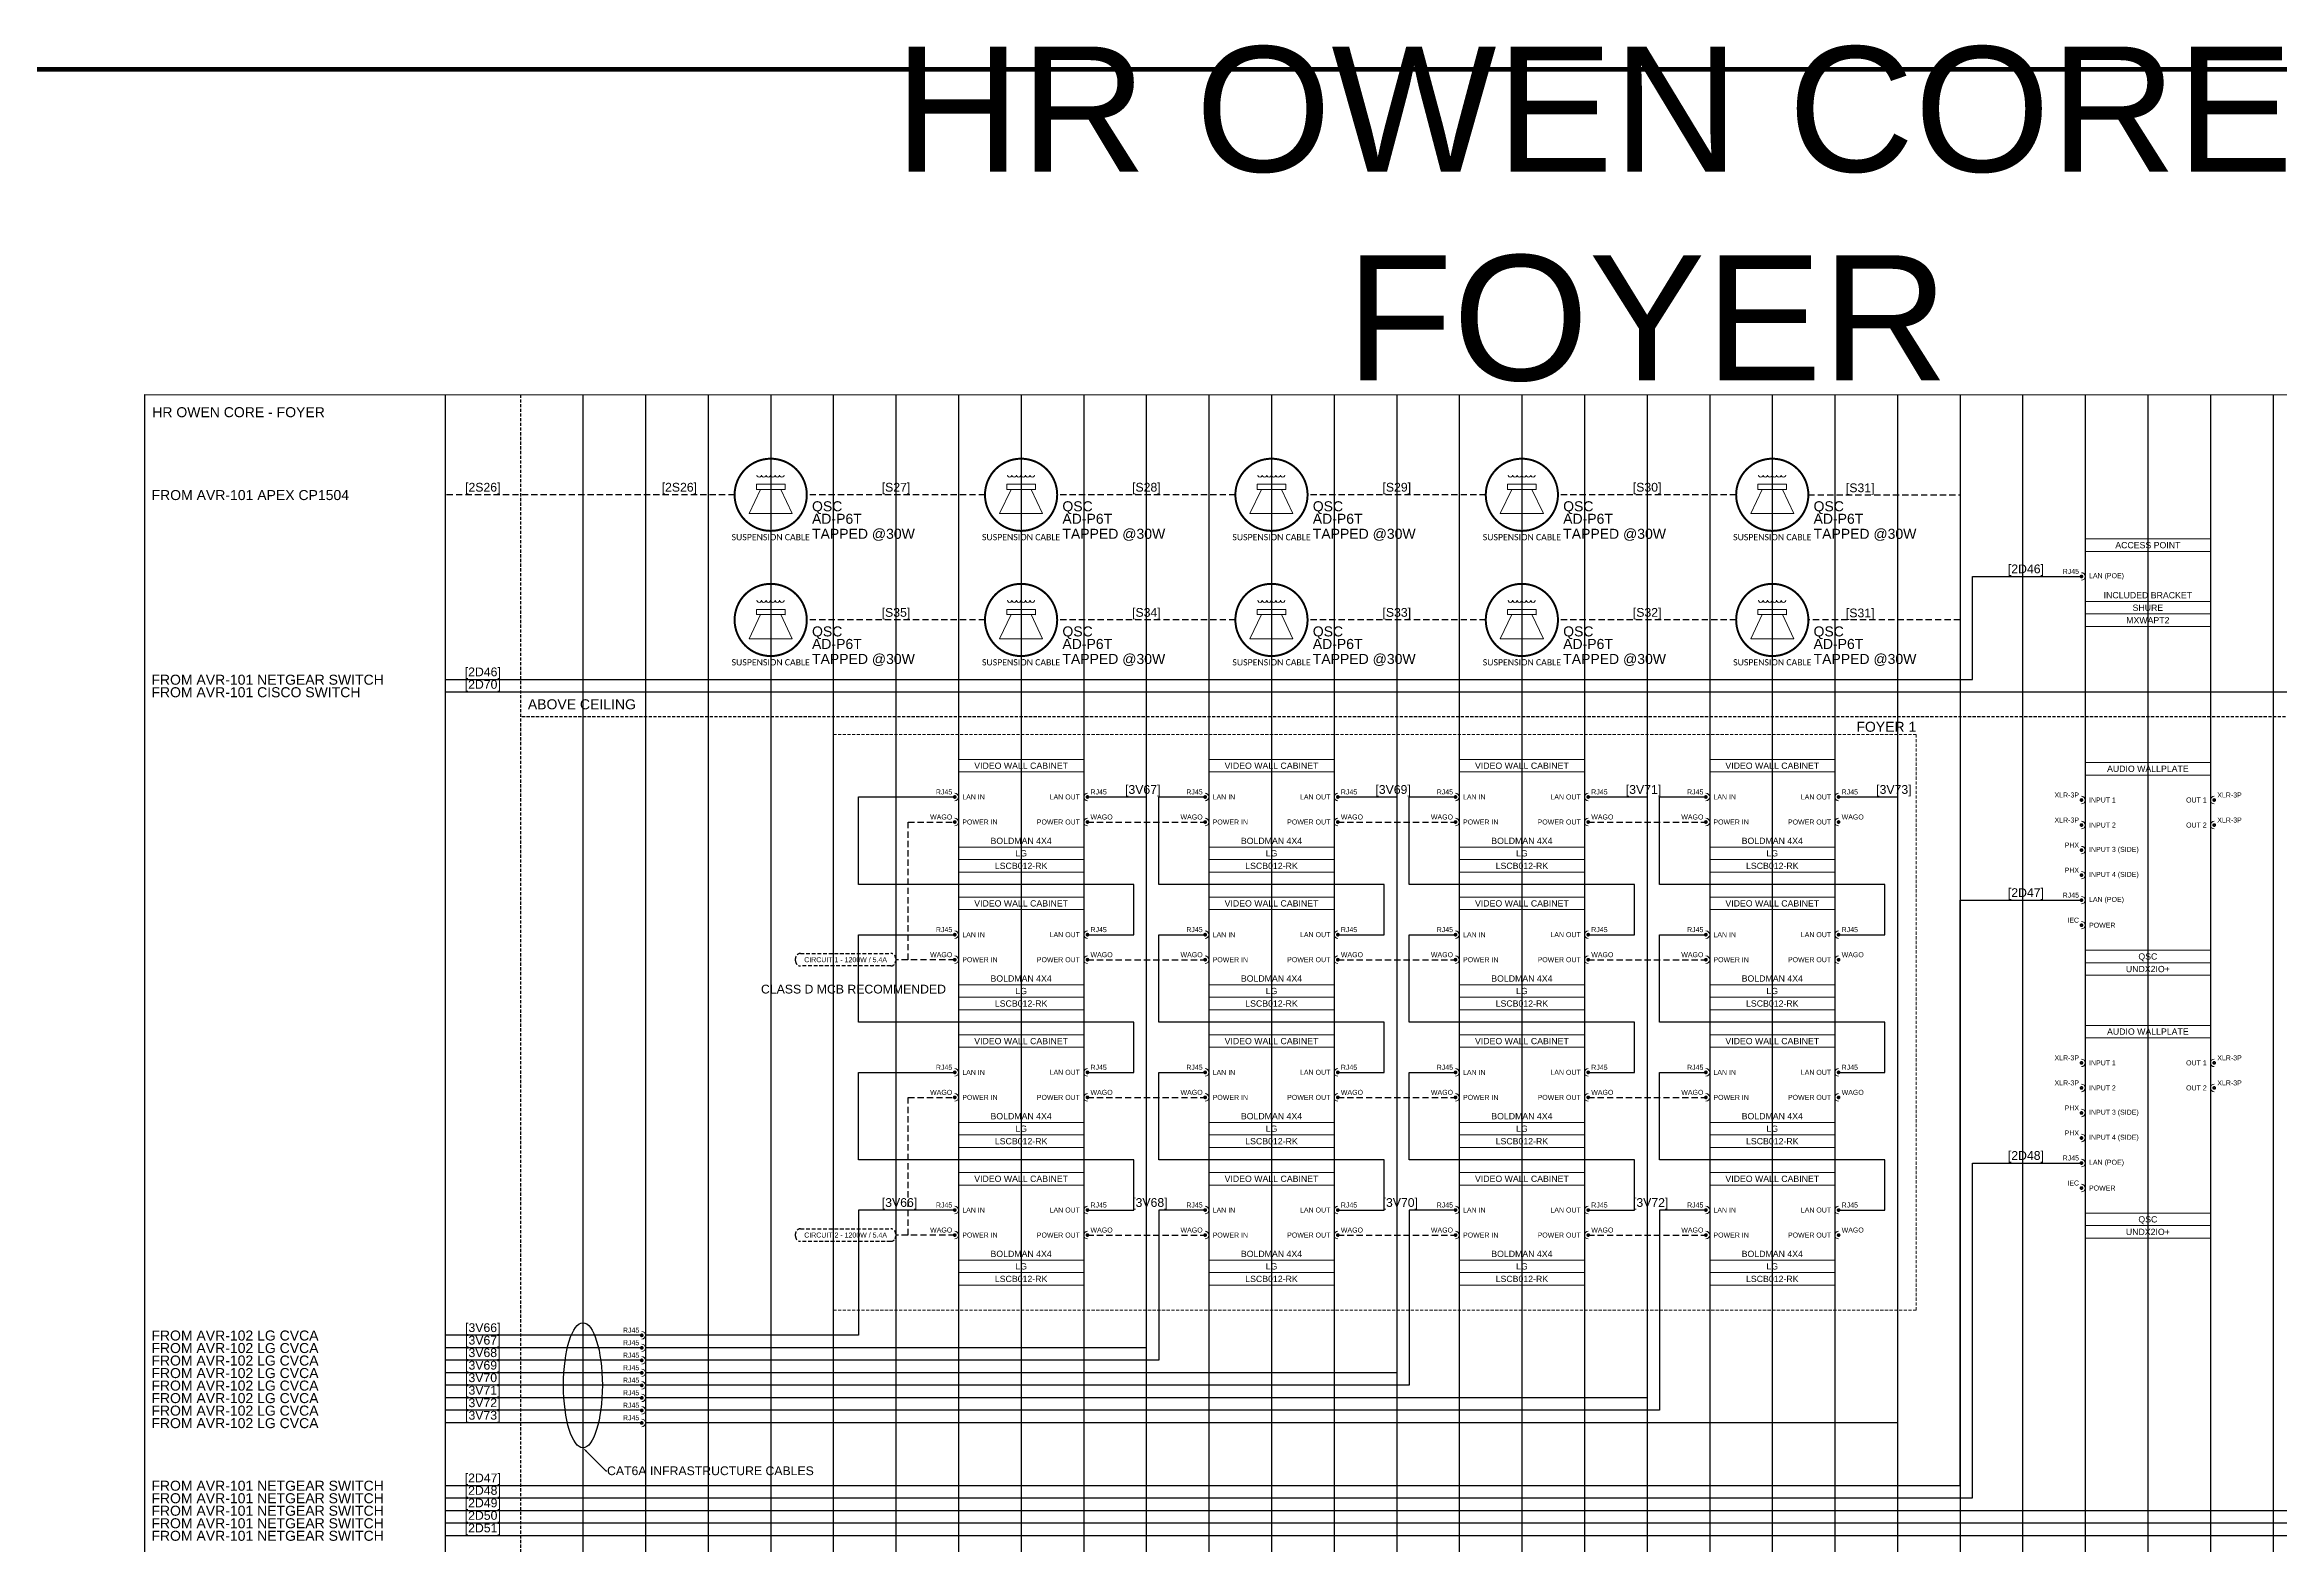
# Model space of a CAD drawing. Header units: millimetres. Extents: x -71336 to -35435, y -26189 to 22712.
# Drawn here: x -42906 to -42014, y -5432 to -4833 of the extents above; entities that cross this region are included whole.
import ezdxf
from ezdxf import colors
from ezdxf.entities.mleader import LeaderData, LeaderLine
from ezdxf.enums import TextEntityAlignment as Align
from ezdxf.lldxf.tags import DXFTag
from ezdxf.math import Vec2, Vec3

# ---------------------------------------------------------------- set-up
doc = ezdxf.new("R2010")
doc.units = ezdxf.units.MM
doc.linetypes.add('DASHED', pattern=[0.75, 0.5, -0.25])
doc.linetypes.add('DASHED2', pattern=[0.375, 0.25, -0.125])
for name, color, linetype in [('SC - 2 Core Speaker', 211, 'DASHED'), ('SC - 3 Core Flex', 7, 'DASHED'), ('SC - Cat - Green - Data', 84, 'Continuous'), ('SC - Cat - Green - Data - DANTE', 84, 'DANTE'), ('SC - Cat - Red - AV', 1, 'Continuous'), ('SC - Text', 7, 'Continuous'), ('Text', 7, 'Continuous')]:
    doc.layers.add(name, color=color, linetype=linetype)
doc.layers.add('SC - Equipment', color=7, linetype='Continuous', lineweight=13)
doc.layers.add('SC - Titlesheet - Model', color=250, linetype='Continuous', plot=False)
doc.layers.add('SC - Xlines', color=252, linetype='Continuous', plot=False)
doc.styles.add('ARIAL', font='arial.ttf')
doc.styles.add('CALIBRI', font='calibri.ttf')
doc.styles.get("Standard").update_dxf_attribs({"font": 'arial.ttf', "height": 35})
tags = doc.linetypes.add('DANTE', pattern='A,3.745209,-0.071128,["DANTE",ARIAL,S=0.5,R=0,X=0,Y=-0.25],-2.454793,3.728871', length=10.000001).pattern_tags.tags
tags[6] = DXFTag(74, 10)

# ---------------------------------------------------------------- blocks, each defined once
blk = doc.blocks.new('*U189')
at = {"layer": 'SC - Titlesheet - Model', "color": 6, "ltscale": 5, "const_width": 1}
blk.add_lwpolyline([(-365.5, -287), (365.5, -287), (365.5, 287), (-365.5, 287)], close=True, dxfattribs=at)
at = {"layer": 'SC - Titlesheet - Model', "color": 5, "lineweight": 30, "ltscale": 5, "flags": 104}
blk.add_attdef('ADDITIONS', text='', height=5, dxfattribs=at).set_placement((-365.5, -312), align=Align.TOP_LEFT)
blk.add_attdef('CHANGES', text='', height=5, dxfattribs=at).set_placement((0, -312), align=Align.TOP_CENTER)
blk.add_attdef('OMISSIONS', text='', height=5, dxfattribs=at).set_placement((365.5, -312), align=Align.TOP_RIGHT)
blk = doc.blocks.new('LG LSCB012-RK - SCHEMATIC')
at = {"layer": 'SC - Equipment'}
for p, q in [((-25, 0), (25, 0)), ((-25, -45), (-25, 0)), ((25, 0), (25, -45)), ((25, -5), (-25, -5)), ((25, -35), (-25, -35)), ((25, -35), (-25, -35)), ((25, -40), (-25, -40)), ((25, -40), (-25, -40)), ((25, -40), (-25, -40)), ((25, -45), (-25, -45))]:
    blk.add_line(p, q, dxfattribs=at)
at = {"layer": 'SC - Equipment', "const_width": 0.7}
for points in [[(-26.1, -15, 1), (-26.9, -15, 1)], [(26.1, -15, -1), (26.9, -15, -1)], [(-26.1, -25, 1), (-26.9, -25, 1)], [(26.1, -25, -1), (26.9, -25, -1)]]:
    blk.add_lwpolyline(points, format="xyb", close=True, dxfattribs=at)
at = {"layer": 'SC - Equipment'}
for centre, start, end in [((-26.5, -15), 270, 90), ((26.5, -15), 90, 270), ((-26.5, -25), 270, 90), ((26.5, -25), 90, 270)]:
    blk.add_arc(centre, 1.5, start, end, dxfattribs=at)
at = {"ltscale": 5}
for tag, p in [('DESCRIPTION', (0, -2.5)), ('BRACKET', (0, -32.5)), ('MODEL', (0, -42.5)), ('MAKE', (0, -37.5))]:
    blk.add_attdef(tag, text='', height=2.5, dxfattribs=at).set_placement(p, align=Align.MIDDLE_CENTER)
at = {"ltscale": 5, "flags": 1}
for tag, p in [('ROOM_TYPE', (45, -5)), ('LOCATION', (45, -10)), ('RACK_EQUIPMENT_(Y/N)', (45, -15)), ('POE(WATT)', (45, -35)), ('IP_(Y/N)', (45, -30)), ('AMP(@240V)', (45, -40)), ('WATT', (45, -45)), ('WEIGHT(KG)', (45, -55)), ('BTU/H', (45, -50)), ('TRANSFORMER_TAPS', (45, -60))]:
    blk.add_attdef(tag, p, '', height=2.5, dxfattribs=at)
at = {"layer": 'SC - Equipment', "ltscale": 5, "char_height": 2}
for s, insert, width, attachment_point in [('RJ45', (-27.5, -13), 5.7736, 6), ('LAN IN', (-23.5, -15), 23.5, 4), ('LAN OUT', (23.5, -15), 23.5, 6), ('RJ45', (27.7, -13), 3.7458, 4), ('WAGO', (-27.5, -23), 5.7736, 6), ('POWER IN', (-23.5, -25), 23.5, 4), ('POWER OUT', (23.5, -25), 23.5, 6), ('WAGO', (27.7, -23), 3.7458, 4)]:
    blk.add_mtext(s, dxfattribs=dict(at, insert=insert, width=width, attachment_point=attachment_point))
blk = doc.blocks.new('QSC AD-P4T - SCHEMATIC')
at = {"layer": 'SC - Equipment'}
for p, q in [((-4.04, -12.3), (-8.61, -21.95)), ((4.03, -12.3), (8.58, -21.96)), ((8.58, -21.96), (-8.61, -21.95))]:
    blk.add_line(p, q, dxfattribs=at)
at = {"layer": 'SC - Equipment', "const_width": 0.797}
for points in [[(14.41, -14.43, 1), (-14.43, -14.41, 1)], [(-14.43, -14.41, 1), (14.41, -14.43, 1)]]:
    blk.add_lwpolyline(points, format="xyb", dxfattribs=at)
at = {"layer": 'SC - Equipment'}
for points in [[(-5.71, -10.19), (5.7, -10.2), (5.7, -12.3), (-5.71, -12.29)], [(-5.71, -10.19), (5.7, -10.2), (5.7, -12.31), (-5.71, -12.3)]]:
    blk.add_lwpolyline(points, close=True, dxfattribs=at)
for centre in [(-4.59, -6.52), (-2.78, -6.52), (-0.97, -6.52), (0.85, -6.53), (2.64, -6.53), (4.45, -6.53)]:
    blk.add_arc(centre, 0.9, 179.95469, 359.95469, dxfattribs=at)
at = {"ltscale": 5, "style": 'CALIBRI', "flags": 1}
for tag, p in [('LOCATION', (34.66, 25.74)), ('ROOM_TYPE', (34.66, 30.74)), ('RACK_EQUIPMENT_(Y/N)', (34.66, 20.74)), ('IP_(Y/N)', (34.66, 15.74)), ('POE(WATT)', (34.66, 10.74)), ('AMP(@240V)', (34.66, 5.74)), ('WATT', (34.66, 0.74)), ('WEIGHT(KG)', (34.66, -9.26)), ('BTU/H', (34.66, -4.26)), ('DESCRIPTION', (34.66, -14.26))]:
    blk.add_attdef(tag, p, '', height=2.5, dxfattribs=at)
at = {"ltscale": 5, "style": 'CALIBRI'}
blk.add_attdef('BRACKET', text='', height=2.5, dxfattribs=at).set_placement((-0.01, -31.34), align=Align.MIDDLE_CENTER)
at = {"layer": 'SC - Equipment'}
for tag, p in [('MAKE', (16.49, -21)), ('MODEL', (16.49, -26))]:
    blk.add_attdef(tag, p, '', height=4, dxfattribs=at)
at = {"layer": 'SC - Equipment', "color": 3}
blk.add_attdef('TRANSFORMER_TAPS', (16.49, -32), '', height=4, dxfattribs=at)
blk = doc.blocks.new('SHURE MXWAPT2 - SCHEMATIC')
at = {"layer": 'SC - Equipment'}
for p, q in [((-25, 0), (25, 0)), ((-25, -35), (-25, 0)), ((25, 0), (25, -35)), ((25, -5), (-25, -5)), ((25, -25), (-25, -25)), ((25, -25), (-25, -25)), ((25, -30), (-25, -30)), ((25, -30), (-25, -30)), ((25, -30), (-25, -30)), ((25, -35), (-25, -35))]:
    blk.add_line(p, q, dxfattribs=at)
at = {"layer": 'SC - Equipment', "const_width": 0.7}
blk.add_lwpolyline([(-26.1, -15, 1), (-26.9, -15, 1)], format="xyb", close=True, dxfattribs=at)
at = {"layer": 'SC - Equipment'}
blk.add_arc((-26.5, -15), 1.5, 270, 90, dxfattribs=at)
at = {"ltscale": 5}
for tag, p in [('DESCRIPTION', (0, -2.5)), ('BRACKET', (0, -22.5)), ('MAKE', (0, -27.5)), ('MODEL', (0, -32.5))]:
    blk.add_attdef(tag, text='', height=2.5, dxfattribs=at).set_placement(p, align=Align.MIDDLE_CENTER)
at = {"ltscale": 5, "flags": 1}
for tag, p in [('ROOM_TYPE', (45, -5)), ('LOCATION', (45, -10)), ('RACK_EQUIPMENT_(Y/N)', (45, -15)), ('POE(WATT)', (45, -35)), ('IP_(Y/N)', (45, -30)), ('AMP(@240V)', (45, -40)), ('WATT', (45, -45)), ('WEIGHT(KG)', (45, -55)), ('BTU/H', (45, -50)), ('TRANSFORMER_TAPS', (45, -60))]:
    blk.add_attdef(tag, p, '', height=2.5, dxfattribs=at)
at = {"layer": 'SC - Equipment', "ltscale": 5, "char_height": 2}
for s, insert, width, attachment_point in [('RJ45', (-27.5, -13), 5.7736, 6), ('LAN (POE)', (-23.5, -15), 23.5, 4)]:
    blk.add_mtext(s, dxfattribs=dict(at, insert=insert, width=width, attachment_point=attachment_point))
blk = doc.blocks.new('QSC UNDIO+ - SCHEMATIC')
at = {"layer": 'SC - Equipment'}
for p, q in [((-25, 0), (25, 0)), ((-25, -85), (-25, 0)), ((25, 0), (25, -85)), ((25, -5), (-25, -5)), ((25, -75), (-25, -75)), ((25, -75), (-25, -75)), ((25, -80), (-25, -80)), ((25, -80), (-25, -80)), ((25, -80), (-25, -80)), ((25, -85), (-25, -85))]:
    blk.add_line(p, q, dxfattribs=at)
at = {"layer": 'SC - Equipment', "const_width": 0.7}
for points in [[(-26.1, -15, 1), (-26.9, -15, 1)], [(26.1, -15, -1), (26.9, -15, -1)], [(-26.1, -25, 1), (-26.9, -25, 1)], [(26.1, -25, -1), (26.9, -25, -1)], [(-26.1, -35, 1), (-26.9, -35, 1)], [(-26.1, -45, 1), (-26.9, -45, 1)], [(-26.1, -55, 1), (-26.9, -55, 1)], [(-26.1, -65, 1), (-26.9, -65, 1)]]:
    blk.add_lwpolyline(points, format="xyb", close=True, dxfattribs=at)
at = {"layer": 'SC - Equipment'}
for centre, start, end in [((-26.5, -15), 270, 90), ((26.5, -15), 90, 270), ((-26.5, -25), 270, 90), ((26.5, -25), 90, 270), ((-26.5, -35), 270, 90), ((-26.5, -45), 270, 90), ((-26.5, -55), 270, 90), ((-26.5, -65), 270, 90)]:
    blk.add_arc(centre, 1.5, start, end, dxfattribs=at)
at = {"ltscale": 5}
for tag, p in [('DESCRIPTION', (0, -2.5)), ('MAKE', (0, -77.5)), ('MODEL', (0, -82.5))]:
    blk.add_attdef(tag, text='', height=2.5, dxfattribs=at).set_placement(p, align=Align.MIDDLE_CENTER)
at = {"ltscale": 5, "flags": 1}
for tag, p in [('ROOM_TYPE', (45, -5)), ('LOCATION', (45, -10)), ('RACK_EQUIPMENT_(Y/N)', (45, -15)), ('POE(WATT)', (45, -35)), ('IP_(Y/N)', (45, -30)), ('AMP(@240V)', (45, -40)), ('WATT', (45, -45)), ('WEIGHT(KG)', (45, -55)), ('BTU/H', (45, -50)), ('TRANSFORMER_TAPS', (45, -60))]:
    blk.add_attdef(tag, p, '', height=2.5, dxfattribs=at)
blk.add_attdef('BRACKET', text='', height=2.5, dxfattribs=at).set_placement((0, -72.5), align=Align.MIDDLE_CENTER)
at = {"layer": 'SC - Equipment', "ltscale": 5, "char_height": 2}
for s, insert, width, attachment_point in [('XLR-3P', (-27.5, -13), 5.7736, 6), ('INPUT 1', (-23.5, -15), 23.5, 4), ('OUT 1', (23.5, -15), 23.5, 6), ('XLR-3P', (27.72, -13), 7.1748, 4), ('XLR-3P', (-27.5, -23), 5.7736, 6), ('INPUT 2', (-23.5, -25), 23.5, 4), ('OUT 2', (23.5, -25), 23.5, 6), ('XLR-3P', (27.72, -23), 7.1748, 4), ('PHX', (-27.5, -33), 5.7736, 6), ('INPUT 3 (SIDE)', (-23.5, -35), 23.5, 4), ('PHX', (-27.5, -43), 5.7736, 6), ('INPUT 4 (SIDE)', (-23.5, -45), 23.5, 4), ('RJ45', (-27.5, -53), 5.7736, 6), ('IEC', (-27.5, -63), 5.7736, 6), ('LAN (POE)', (-23.5, -55), 23.5, 4), ('POWER', (-23.5, -65), 23.5, 4)]:
    blk.add_mtext(s, dxfattribs=dict(at, insert=insert, width=width, attachment_point=attachment_point))

msp = doc.modelspace()

# ---------------------------------------------------------------- linework, layer by layer
at = {"color": 30, "linetype": 'DASHED2', "ltscale": 5}
msp.add_line((-42716.283, -4973.25), (-42716.288, -5912.147), dxfattribs=at)
at = {"color": 31, "linetype": 'DASHED2', "ltscale": 5}
msp.add_line((-41666.283, -5101.999), (-42716.283, -5101.998), dxfattribs=at)
at = {"layer": 'SC - 2 Core Speaker', "ltscale": 5}
for points in [[(-42630.713, -5013.251), (-42746.283, -5013.238)], [(-42530.713, -5013.238), (-42601.875, -5013.261)], [(-42430.713, -5013.238), (-42501.875, -5013.261)], [(-42330.713, -5013.238), (-42401.875, -5013.261)], [(-42230.713, -5013.238), (-42301.875, -5013.261)], [(-42201.875, -5013.252), (-42141.283, -5013.252), (-42141.283, -5063.252), (-42201.875, -5063.242)], [(-42530.713, -5063.238), (-42601.875, -5063.261)], [(-42430.713, -5063.238), (-42501.875, -5063.261)], [(-42330.713, -5063.238), (-42401.875, -5063.261)], [(-42230.713, -5063.238), (-42301.875, -5063.261)]]:
    msp.add_lwpolyline(points, dxfattribs=at)
at = {"layer": 'SC - 3 Core Flex', "ltscale": 5}
for points in [[(-42561.38, -5198.968), (-42561.38, -5143.979), (-42542.783, -5143.968)], [(-42489.783, -5143.968), (-42442.783, -5143.968)], [(-42389.783, -5143.968), (-42342.783, -5143.968)], [(-42289.783, -5143.968), (-42242.783, -5143.968)], [(-42542.783, -5198.968), (-42566.283, -5198.968)], [(-42489.783, -5198.968), (-42442.783, -5198.968)], [(-42389.783, -5198.968), (-42342.783, -5198.968)], [(-42289.783, -5198.968), (-42242.783, -5198.968)], [(-42561.38, -5308.968), (-42561.38, -5253.979), (-42542.782, -5253.968)], [(-42489.783, -5253.968), (-42442.783, -5253.968)], [(-42389.783, -5253.968), (-42342.783, -5253.968)], [(-42289.783, -5253.968), (-42242.783, -5253.968)], [(-42542.782, -5308.968), (-42566.282, -5308.968)], [(-42489.783, -5308.968), (-42442.783, -5308.968)], [(-42389.783, -5308.968), (-42342.783, -5308.968)], [(-42289.783, -5308.968), (-42242.783, -5308.968)]]:
    msp.add_lwpolyline(points, dxfattribs=at)
at = {"layer": 'SC - 3 Core Flex', "ltscale": 3}
for points in [[(-42604.38, -5196.468), (-42568.38, -5196.468, -0.4142136), (-42566.38, -5198.468), (-42566.38, -5199.468, -0.4142136), (-42568.38, -5201.468), (-42604.38, -5201.468, -0.4142136), (-42606.38, -5199.468), (-42606.38, -5198.468, -0.4142136)], [(-42604.38, -5306.468), (-42568.38, -5306.468, -0.4142136), (-42566.38, -5308.468), (-42566.38, -5309.468, -0.4142136), (-42568.38, -5311.468), (-42604.38, -5311.468, -0.4142136), (-42606.38, -5309.468), (-42606.38, -5308.468, -0.4142136)]]:
    msp.add_lwpolyline(points, format="xyb", close=True, dxfattribs=at)
at = {"layer": 'SC - Cat - Green - Data', "ltscale": 5}
for points in [[(-42746.283, -5091.998), (-41991.283, -5091.998), (-41991.283, -5045.859), (-41942.783, -5045.859)], [(-42667.782, -5348.968), (-42746.283, -5348.968)], [(-42667.782, -5353.968), (-42746.283, -5353.968)], [(-42667.782, -5358.968), (-42746.283, -5358.968)], [(-42667.782, -5363.968), (-42746.283, -5363.968)], [(-42667.782, -5368.968), (-42746.283, -5368.968)], [(-42667.782, -5373.968), (-42746.283, -5373.968)], [(-42667.782, -5378.968), (-42746.283, -5378.968)], [(-42667.782, -5383.968), (-42746.283, -5383.968)]]:
    msp.add_lwpolyline(points, dxfattribs=at)
at = {"layer": 'SC - Cat - Green - Data - DANTE', "ltscale": 5}
for points in [[(-42746.283, -5086.998), (-42136.283, -5086.998), (-42136.283, -5045.859), (-42092.783, -5045.859)], [(-42746.283, -5428.968), (-41841.283, -5428.968), (-41841.283, -5175.184), (-41792.783, -5175.184)], [(-42746.283, -5418.968), (-41991.283, -5418.968), (-41991.283, -5175.184), (-41942.783, -5175.184)], [(-42746.283, -5408.968), (-42141.283, -5408.968), (-42141.283, -5175.184), (-42092.783, -5175.184)], [(-42746.283, -5423.968), (-41986.283, -5423.968), (-41986.283, -5280.173), (-41942.791, -5280.173)], [(-42746.283, -5413.968), (-42136.283, -5413.968), (-42136.283, -5280.184), (-42092.783, -5280.184)]]:
    msp.add_lwpolyline(points, dxfattribs=at)
at = {"layer": 'SC - Cat - Red - AV', "ltscale": 5}
for points in [[(-42489.783, -5133.968), (-42466.283, -5133.968), (-42466.283, -5353.968), (-42666.283, -5353.968)], [(-42389.783, -5133.968), (-42366.283, -5133.968), (-42366.283, -5363.968), (-42666.283, -5363.968)], [(-42289.783, -5133.968), (-42266.283, -5133.968), (-42266.283, -5373.968), (-42666.283, -5373.968)], [(-42189.783, -5133.968), (-42166.283, -5133.968), (-42166.283, -5383.968), (-42666.283, -5383.968)], [(-42489.783, -5188.968), (-42471.283, -5188.968), (-42471.283, -5168.968), (-42581.283, -5168.968), (-42581.283, -5133.968), (-42542.783, -5133.968)], [(-42389.783, -5188.968), (-42371.283, -5188.968), (-42371.283, -5168.968), (-42461.283, -5168.968), (-42461.283, -5133.968), (-42442.783, -5133.968)], [(-42289.783, -5188.968), (-42271.283, -5188.968), (-42271.283, -5168.968), (-42361.283, -5168.968), (-42361.283, -5133.968), (-42342.783, -5133.968)], [(-42189.783, -5188.968), (-42171.283, -5188.968), (-42171.283, -5168.968), (-42261.283, -5168.968), (-42261.283, -5133.968), (-42242.783, -5133.968)], [(-42489.783, -5243.968), (-42471.283, -5243.968), (-42471.283, -5223.968), (-42581.283, -5223.968), (-42581.283, -5188.968), (-42542.783, -5188.968)], [(-42389.783, -5243.968), (-42371.283, -5243.968), (-42371.283, -5223.968), (-42461.283, -5223.968), (-42461.283, -5188.968), (-42442.783, -5188.968)], [(-42289.783, -5243.968), (-42271.283, -5243.968), (-42271.283, -5223.968), (-42361.283, -5223.968), (-42361.283, -5188.968), (-42342.783, -5188.968)], [(-42189.783, -5243.968), (-42171.283, -5243.968), (-42171.283, -5223.968), (-42261.283, -5223.968), (-42261.283, -5188.968), (-42242.783, -5188.968)], [(-42489.783, -5298.968), (-42471.283, -5298.968), (-42471.283, -5278.968), (-42581.283, -5278.968), (-42581.283, -5243.968), (-42542.783, -5243.968)], [(-42389.783, -5298.968), (-42371.283, -5298.968), (-42371.283, -5278.968), (-42461.283, -5278.968), (-42461.283, -5243.968), (-42442.783, -5243.968)], [(-42289.783, -5298.968), (-42271.283, -5298.968), (-42271.283, -5278.968), (-42361.283, -5278.968), (-42361.283, -5243.968), (-42342.783, -5243.968)], [(-42189.783, -5298.968), (-42171.283, -5298.968), (-42171.283, -5278.968), (-42261.283, -5278.968), (-42261.283, -5243.968), (-42242.783, -5243.968)], [(-42542.783, -5298.968), (-42581.283, -5298.968), (-42581.283, -5348.968), (-42666.283, -5348.968)], [(-42442.783, -5298.968), (-42461.283, -5298.968), (-42461.283, -5358.968), (-42666.283, -5358.968)], [(-42342.783, -5298.968), (-42361.283, -5298.968), (-42361.283, -5368.968), (-42666.283, -5368.968)], [(-42242.783, -5298.968), (-42261.283, -5298.968), (-42261.283, -5378.968), (-42666.283, -5378.968)]]:
    msp.add_lwpolyline(points, dxfattribs=at)
at = {"layer": 'SC - Equipment', "color": 251, "linetype": 'DASHED2', "ltscale": 5, "true_color": 0x636466}
msp.add_lwpolyline([(-42158.782, -5108.968), (-42591.282, -5108.968), (-42591.283, -5338.968), (-42158.782, -5338.968)], close=True, dxfattribs=at)
at = {"layer": 'SC - Equipment', "const_width": 0.7}
for points in [[(-42667.382, -5349.01, 1), (-42668.182, -5349.01, 1)], [(-42667.382, -5354.01, 1), (-42668.182, -5354.01, 1)], [(-42667.382, -5359.01, 1), (-42668.182, -5359.01, 1)], [(-42667.382, -5364.01, 1), (-42668.182, -5364.01, 1)], [(-42667.382, -5369.011, 1), (-42668.182, -5369.011, 1)], [(-42667.382, -5374.01, 1), (-42668.182, -5374.01, 1)], [(-42667.382, -5379.01, 1), (-42668.182, -5379.01, 1)], [(-42667.382, -5384.01, 1), (-42668.182, -5384.01, 1)]]:
    msp.add_lwpolyline(points, format="xyb", close=True, dxfattribs=at)
at = {"layer": 'SC - Equipment'}
for centre in [(-42667.782, -5349.01), (-42667.782, -5354.01), (-42667.782, -5359.01), (-42667.782, -5364.01), (-42667.782, -5369.011), (-42667.782, -5374.01), (-42667.782, -5379.01), (-42667.782, -5384.01)]:
    msp.add_arc(centre, 1.5, 270, 90, dxfattribs=at)
at = {"layer": 'SC - Text'}
msp.add_ellipse((-42691.282, -5368.968), major_axis=(0, -25.004), ratio=0.3098211, dxfattribs=at)
at = {"layer": 'SC - Xlines', "ltscale": 5, "transparency": 33554687}
msp.add_lwpolyline([(-42866.283, -4973.25), (-41666.283, -4973.256), (-41666.283, -5912.153), (-42866.283, -5912.146)], close=True, dxfattribs=at)
at = {"layer": 'SC - Xlines', "ltscale": 5}
for points in [[(-42746.283, -4973.253), (-42746.283, -5912.151)], [(-42666.283, -4973.253), (-42666.283, -5912.151)], [(-42616.283, -4973.253), (-42616.283, -5912.151)], [(-42566.283, -4973.253), (-42566.283, -5912.151)], [(-42516.283, -4973.253), (-42516.283, -5912.151)], [(-42466.283, -4973.253), (-42466.283, -5912.151)], [(-42416.283, -4973.253), (-42416.283, -5912.151)], [(-42366.283, -4973.253), (-42366.283, -5912.151)], [(-42316.283, -4973.253), (-42316.283, -5912.151)], [(-42266.283, -4973.253), (-42266.283, -5912.151)], [(-42216.283, -4973.253), (-42216.283, -5912.151)], [(-42166.283, -4973.253), (-42166.283, -5912.151)], [(-42116.283, -4973.253), (-42116.283, -5912.151)], [(-42066.283, -4973.253), (-42066.283, -5912.151)], [(-42016.283, -4973.253), (-42016.283, -5912.151)]]:
    msp.add_lwpolyline(points, dxfattribs=at)
at = {"layer": 'SC - Xlines', "color": 250, "ltscale": 5}
for points in [[(-42691.283, -4973.255), (-42691.283, -5912.151)], [(-42641.283, -4973.255), (-42641.283, -5912.151)], [(-42591.283, -4973.255), (-42591.283, -5912.151)], [(-42541.283, -4973.255), (-42541.283, -5912.151)], [(-42491.283, -4973.255), (-42491.283, -5912.151)], [(-42441.283, -4973.255), (-42441.283, -5912.151)], [(-42391.283, -4973.255), (-42391.283, -5912.151)], [(-42341.283, -4973.255), (-42341.283, -5912.151)], [(-42291.283, -4973.255), (-42291.283, -5912.151)], [(-42241.283, -4973.255), (-42241.283, -5912.151)], [(-42191.283, -4973.255), (-42191.283, -5912.151)], [(-42141.283, -4973.255), (-42141.283, -5912.151)], [(-42091.283, -4973.255), (-42091.283, -5912.151)], [(-42041.283, -4973.255), (-42041.283, -5912.151)]]:
    msp.add_lwpolyline(points, dxfattribs=at)

# ---------------------------------------------------------------- block references
at = {"xscale": 1.915184678522737, "yscale": 1.915184678522737, "zscale": 1.915184678522737}
msp.add_blockref('*U189', (-42266.283, -5392.917), dxfattribs=at)
at = {"ltscale": 5}
for name, p, values in [('QSC AD-P4T - SCHEMATIC', (-42616.283, -4998.83), {'MAKE': 'QSC', 'MODEL': 'AD-P6T', 'BRACKET': 'SUSPENSION CABLE', 'TRANSFORMER_TAPS': 'TAPPED @30W'}), ('QSC AD-P4T - SCHEMATIC', (-42516.283, -4998.83), {'MAKE': 'QSC', 'MODEL': 'AD-P6T', 'BRACKET': 'SUSPENSION CABLE', 'TRANSFORMER_TAPS': 'TAPPED @30W'}), ('QSC AD-P4T - SCHEMATIC', (-42416.283, -4998.83), {'MAKE': 'QSC', 'MODEL': 'AD-P6T', 'BRACKET': 'SUSPENSION CABLE', 'TRANSFORMER_TAPS': 'TAPPED @30W'}), ('QSC AD-P4T - SCHEMATIC', (-42316.283, -4998.83), {'MAKE': 'QSC', 'MODEL': 'AD-P6T', 'BRACKET': 'SUSPENSION CABLE', 'TRANSFORMER_TAPS': 'TAPPED @30W'}), ('QSC AD-P4T - SCHEMATIC', (-42216.283, -4998.83), {'MAKE': 'QSC', 'MODEL': 'AD-P6T', 'BRACKET': 'SUSPENSION CABLE', 'TRANSFORMER_TAPS': 'TAPPED @30W'}), ('SHURE MXWAPT2 - SCHEMATIC', (-42066.283, -5030.859), {'DESCRIPTION': 'ACCESS POINT', 'MAKE': 'SHURE', 'MODEL': 'MXWAPT2', 'BRACKET': 'INCLUDED BRACKET'}), ('QSC AD-P4T - SCHEMATIC', (-42616.283, -5048.83), {'MAKE': 'QSC', 'MODEL': 'AD-P6T', 'BRACKET': 'SUSPENSION CABLE', 'TRANSFORMER_TAPS': 'TAPPED @30W'}), ('QSC AD-P4T - SCHEMATIC', (-42516.283, -5048.83), {'MAKE': 'QSC', 'MODEL': 'AD-P6T', 'BRACKET': 'SUSPENSION CABLE', 'TRANSFORMER_TAPS': 'TAPPED @30W'}), ('QSC AD-P4T - SCHEMATIC', (-42416.283, -5048.83), {'MAKE': 'QSC', 'MODEL': 'AD-P6T', 'BRACKET': 'SUSPENSION CABLE', 'TRANSFORMER_TAPS': 'TAPPED @30W'}), ('QSC AD-P4T - SCHEMATIC', (-42316.283, -5048.83), {'MAKE': 'QSC', 'MODEL': 'AD-P6T', 'BRACKET': 'SUSPENSION CABLE', 'TRANSFORMER_TAPS': 'TAPPED @30W'}), ('QSC AD-P4T - SCHEMATIC', (-42216.283, -5048.83), {'MAKE': 'QSC', 'MODEL': 'AD-P6T', 'BRACKET': 'SUSPENSION CABLE', 'TRANSFORMER_TAPS': 'TAPPED @30W'}), ('LG LSCB012-RK - SCHEMATIC', (-42516.283, -5118.968), {'DESCRIPTION': 'VIDEO WALL CABINET', 'MAKE': 'LG', 'MODEL': 'LSCB012-RK', 'BRACKET': 'BOLDMAN 4X4'}), ('LG LSCB012-RK - SCHEMATIC', (-42416.283, -5118.968), {'DESCRIPTION': 'VIDEO WALL CABINET', 'MAKE': 'LG', 'MODEL': 'LSCB012-RK', 'BRACKET': 'BOLDMAN 4X4'}), ('LG LSCB012-RK - SCHEMATIC', (-42316.283, -5118.968), {'DESCRIPTION': 'VIDEO WALL CABINET', 'MAKE': 'LG', 'MODEL': 'LSCB012-RK', 'BRACKET': 'BOLDMAN 4X4'}), ('LG LSCB012-RK - SCHEMATIC', (-42216.283, -5118.968), {'DESCRIPTION': 'VIDEO WALL CABINET', 'MAKE': 'LG', 'MODEL': 'LSCB012-RK', 'BRACKET': 'BOLDMAN 4X4'}), ('QSC UNDIO+ - SCHEMATIC', (-42066.283, -5120.184), {'DESCRIPTION': 'AUDIO WALLPLATE', 'MAKE': 'QSC', 'MODEL': 'UNDX2IO+'}), ('LG LSCB012-RK - SCHEMATIC', (-42516.283, -5173.968), {'DESCRIPTION': 'VIDEO WALL CABINET', 'MAKE': 'LG', 'MODEL': 'LSCB012-RK', 'BRACKET': 'BOLDMAN 4X4'}), ('LG LSCB012-RK - SCHEMATIC', (-42416.283, -5173.968), {'DESCRIPTION': 'VIDEO WALL CABINET', 'MAKE': 'LG', 'MODEL': 'LSCB012-RK', 'BRACKET': 'BOLDMAN 4X4'}), ('LG LSCB012-RK - SCHEMATIC', (-42316.283, -5173.968), {'DESCRIPTION': 'VIDEO WALL CABINET', 'MAKE': 'LG', 'MODEL': 'LSCB012-RK', 'BRACKET': 'BOLDMAN 4X4'}), ('LG LSCB012-RK - SCHEMATIC', (-42216.283, -5173.968), {'DESCRIPTION': 'VIDEO WALL CABINET', 'MAKE': 'LG', 'MODEL': 'LSCB012-RK', 'BRACKET': 'BOLDMAN 4X4'}), ('LG LSCB012-RK - SCHEMATIC', (-42516.283, -5228.968), {'DESCRIPTION': 'VIDEO WALL CABINET', 'MAKE': 'LG', 'MODEL': 'LSCB012-RK', 'BRACKET': 'BOLDMAN 4X4'}), ('LG LSCB012-RK - SCHEMATIC', (-42416.283, -5228.968), {'DESCRIPTION': 'VIDEO WALL CABINET', 'MAKE': 'LG', 'MODEL': 'LSCB012-RK', 'BRACKET': 'BOLDMAN 4X4'}), ('LG LSCB012-RK - SCHEMATIC', (-42316.283, -5228.968), {'DESCRIPTION': 'VIDEO WALL CABINET', 'MAKE': 'LG', 'MODEL': 'LSCB012-RK', 'BRACKET': 'BOLDMAN 4X4'}), ('LG LSCB012-RK - SCHEMATIC', (-42216.283, -5228.968), {'DESCRIPTION': 'VIDEO WALL CABINET', 'MAKE': 'LG', 'MODEL': 'LSCB012-RK', 'BRACKET': 'BOLDMAN 4X4'}), ('QSC UNDIO+ - SCHEMATIC', (-42066.283, -5225.184), {'DESCRIPTION': 'AUDIO WALLPLATE', 'MAKE': 'QSC', 'MODEL': 'UNDX2IO+'}), ('LG LSCB012-RK - SCHEMATIC', (-42516.283, -5283.968), {'DESCRIPTION': 'VIDEO WALL CABINET', 'MAKE': 'LG', 'MODEL': 'LSCB012-RK', 'BRACKET': 'BOLDMAN 4X4'}), ('LG LSCB012-RK - SCHEMATIC', (-42416.283, -5283.968), {'DESCRIPTION': 'VIDEO WALL CABINET', 'MAKE': 'LG', 'MODEL': 'LSCB012-RK', 'BRACKET': 'BOLDMAN 4X4'}), ('LG LSCB012-RK - SCHEMATIC', (-42316.283, -5283.968), {'DESCRIPTION': 'VIDEO WALL CABINET', 'MAKE': 'LG', 'MODEL': 'LSCB012-RK', 'BRACKET': 'BOLDMAN 4X4'}), ('LG LSCB012-RK - SCHEMATIC', (-42216.283, -5283.968), {'DESCRIPTION': 'VIDEO WALL CABINET', 'MAKE': 'LG', 'MODEL': 'LSCB012-RK', 'BRACKET': 'BOLDMAN 4X4'})]:
    msp.add_blockref(name, p, dxfattribs=at).add_auto_attribs(values)

# ---------------------------------------------------------------- texts
at = {"layer": 'SC - Equipment', "color": 251, "linetype": 'DASHED2', "ltscale": 5, "true_color": 0x636466, "insert": (-42158.782, -5107.968), "char_height": 4, "attachment_point": 9, "style": 'ARIAL'}
msp.add_mtext('FOYER 1', dxfattribs=at)
at = {"layer": 'SC - Equipment', "ltscale": 5, "char_height": 2, "width": 5.77361, "attachment_point": 6}
for insert in [(-42668.782, -5346.968), (-42668.782, -5351.968), (-42668.782, -5356.968), (-42668.782, -5361.968), (-42668.782, -5366.968), (-42668.782, -5371.968), (-42668.782, -5376.968), (-42668.782, -5381.968)]:
    msp.add_mtext('RJ45', dxfattribs=dict(at, insert=insert))
at = {"layer": 'SC - Text', "style": 'ARIAL'}
for s, insert, char_height, attachment_point in [('HR OWEN CORE - \\PFOYER', (-42266.283, -4968.253), 50, 8), ('ABOVE CEILING', (-42713.283, -5098.998), 4, 7)]:
    msp.add_mtext(s, dxfattribs=dict(at, insert=insert, char_height=char_height, attachment_point=attachment_point))
at = {"layer": 'SC - Text', "insert": (-42863.283, -4978.25), "char_height": 4, "width": 115.9946, "attachment_point": 1, "style": 'ARIAL'}
msp.add_mtext('HR OWEN CORE - FOYER', dxfattribs=at)
at = {"layer": 'SC - Text'}
for s, insert, char_height, width, attachment_point in [('FROM AVR-101 APEX CP1504', (-42863.573, -5013.387), 4, 131.69073, 4), ('[2S26]', (-42731.283, -5013.041), 3.5, 12.99494, 8), ('[2S26]', (-42645.714, -5013.037), 3.5, 14.6761, 9), ('[S27]', (-42566.255, -5013.038), 3.5, 12.99494, 8), ('[S28]', (-42466.255, -5013.038), 3.5, 12.99494, 8), ('[S29]', (-42366.255, -5013.038), 3.5, 12.99494, 8), ('[S30]', (-42266.267, -5013.038), 3.5, 12.99494, 8), ('[S31]', (-42186.875, -5013.26), 3.5, 15.57197, 7), ('[2D46]', (-42107.783, -5045.659), 3.5, 14.6761, 9), ('[S35]', (-42566.267, -5063.038), 3.5, 12.99494, 8), ('[S34]', (-42466.255, -5063.038), 3.5, 12.99494, 8), ('[S33]', (-42366.255, -5063.038), 3.5, 12.99494, 8), ('[S32]', (-42266.255, -5063.038), 3.5, 12.99494, 8), ('[S31]', (-42186.875, -5063.251), 3.5, 15.57197, 7), ('FROM AVR-101 NETGEAR SWITCH', (-42863.639, -5087.147), 4, 131.69073, 4), ('[2D46]', (-42731.283, -5086.798), 3.5, 12.99494, 8), ('[2D70]', (-42731.283, -5091.798), 3.5, 12.99494, 8), ('FROM AVR-101 CISCO SWITCH', (-42863.639, -5092.147), 4, 131.69073, 4), ('[3V67]', (-42474.783, -5133.768), 3.5, 15.57197, 7), ('[3V69]', (-42374.783, -5133.768), 3.5, 15.57197, 7), ('[3V71]', (-42274.783, -5133.768), 3.5, 15.57197, 7), ('[3V73]', (-42174.783, -5133.768), 3.5, 15.57197, 7), ('[2D47]', (-42107.783, -5174.984), 3.5, 14.6761, 9), ('CLASS D MCB RECOMMENDED', (-42546.283, -5208.967), 3.5, 134.02561, 3), ('[2D48]', (-42107.783, -5279.984), 3.5, 14.6761, 9), ('[3V66]', (-42557.783, -5298.768), 3.5, 14.6761, 9), ('[3V68]', (-42457.783, -5298.768), 3.5, 14.6761, 9), ('[3V70]', (-42357.783, -5298.768), 3.5, 14.6761, 9), ('[3V72]', (-42257.783, -5298.768), 3.5, 14.6761, 9), ('[3V66]', (-42731.285, -5348.759), 3.5, 11.27729, 8), ('FROM AVR-102 LG CVCA', (-42863.639, -5349.117), 4, 131.69073, 4), ('FROM AVR-102 LG CVCA', (-42863.639, -5354.117), 4, 131.69073, 4), ('[3V67]', (-42731.285, -5353.759), 3.5, 11.27729, 8), ('[3V68]', (-42731.285, -5358.759), 3.5, 11.27729, 8), ('FROM AVR-102 LG CVCA', (-42863.639, -5359.117), 4, 131.69073, 4), ('FROM AVR-102 LG CVCA', (-42863.639, -5364.117), 4, 131.69073, 4), ('[3V69]', (-42731.285, -5363.759), 3.5, 11.27729, 8), ('FROM AVR-102 LG CVCA', (-42863.639, -5369.117), 4, 131.69073, 4), ('FROM AVR-102 LG CVCA', (-42863.639, -5374.117), 4, 131.69073, 4), ('[3V70]', (-42731.285, -5368.759), 3.5, 11.27729, 8), ('[3V71]', (-42731.285, -5373.759), 3.5, 11.27729, 8), ('FROM AVR-102 LG CVCA', (-42863.639, -5379.117), 4, 131.69073, 4), ('[3V73]', (-42731.285, -5383.759), 3.5, 11.27729, 8), ('[3V72]', (-42731.285, -5378.759), 3.5, 11.27729, 8), ('FROM AVR-102 LG CVCA', (-42863.639, -5384.117), 4, 131.69073, 4), ('FROM AVR-101 NETGEAR SWITCH', (-42863.639, -5409.117), 4, 131.69073, 4), ('[2D47]', (-42731.285, -5408.768), 3.5, 12.99494, 8), ('FROM AVR-101 NETGEAR SWITCH', (-42863.639, -5414.117), 4, 131.69073, 4), ('FROM AVR-101 NETGEAR SWITCH', (-42863.639, -5419.117), 4, 131.69073, 4), ('[2D48]', (-42731.285, -5413.768), 3.5, 12.99494, 8), ('[2D49]', (-42731.283, -5418.768), 3.5, 12.99494, 8), ('FROM AVR-101 NETGEAR SWITCH', (-42863.639, -5424.117), 4, 131.69073, 4), ('[2D50]', (-42731.285, -5423.768), 3.5, 12.99494, 8), ('[2D51]', (-42731.285, -5428.768), 3.5, 12.99494, 8), ('FROM AVR-101 NETGEAR SWITCH', (-42863.639, -5429.117), 4, 131.69073, 4)]:
    msp.add_mtext(s, dxfattribs=dict(at, insert=insert, char_height=char_height, width=width, attachment_point=attachment_point))
at = {"layer": 'Text', "char_height": 2, "width": 143.97126, "attachment_point": 5}
for s, insert in [('CIRCUIT 1 - 1200W / 5.4A', (-42586.38, -5198.968)), ('CIRCUIT 2 - 1200W / 5.4A', (-42586.38, -5308.968))]:
    msp.add_mtext(s, dxfattribs=dict(at, insert=insert))

# ---------------------------------------------------------------- leaders
at = {"layer": 'SC - Text'}
ml = msp.add_multileader_mtext('Standard', dxfattribs=at)
ml.set_content('CAT6A INFRASTRUCTURE CABLES', color=256)
ml.set_leader_properties()
ml.build(insert=Vec2(0, 0))
ml.multileader.update_dxf_attribs({"dogleg_length": 0.36, "arrow_head_size": 2})
ctx = ml.context
ctx.base_point, ctx.char_height, ctx.arrow_head_size, ctx.landing_gap_size, ctx.plane_origin = Vec3(-42681.748, -5403.146), 3.5, 2, 0.09, Vec3(-42691.283, -5433.972)
notes = []
notes.append((ctx, [(0, (1, 1, 0), (-42682.108, -5403.146), (1, 0), 0.36, [(0, [(-42691.283, -5393.972)], 0, [])])]))
ctx.mtext.insert, ctx.mtext.flow_direction = Vec3(-42681.658, -5401.366), 5
for ctx, leaders in notes:
    for number, flags, end, landing, length, lines in leaders:
        leader = LeaderData()
        leader.index, (leader.has_last_leader_line, leader.has_dogleg_vector, leader.attachment_direction) = number, flags
        leader.last_leader_point, leader.dogleg_vector, leader.dogleg_length = Vec3(end), Vec3(landing), length
        for number, points, colour, breaks in lines:
            line = LeaderLine()
            line.index, line.vertices, line.color, line.breaks = number, Vec3.list(points), colors.encode_raw_color(colour), breaks
            leader.lines.append(line)
        ctx.leaders.append(leader)

doc.saveas('drawing.dxf')
